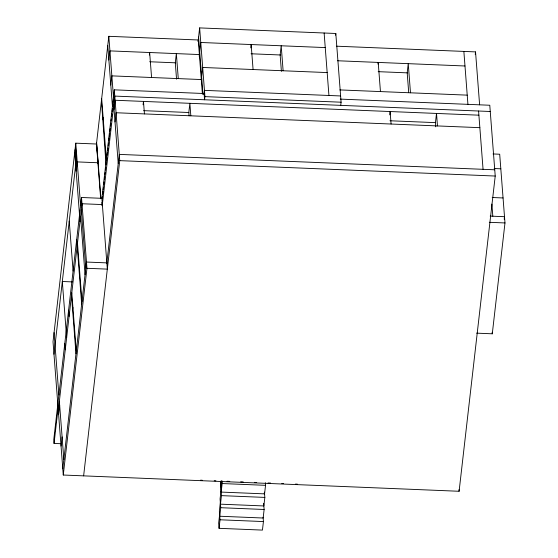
<?xml version="1.0" encoding="UTF-8"?>
<svg xmlns="http://www.w3.org/2000/svg" width="558" height="558" viewBox="0 0 558 558"><rect width="100%" height="100%" fill="white"/><g stroke="black" fill="none" stroke-linecap="round" stroke-linejoin="round"><path stroke-width="0.84" d="M100.684 198.767L96.471 144.013L75.776 143.169L53.017 341.761L63.27 475.025L459.101 491.27L495.225 176.042L489.778 105.246L340.282 99.108M53.98 354.253L75.686 164.854M76.167 171.104L77.22 161.904L97.908 162.755M81.517 197.49L86.964 268.293L107.324 269.123L101.877 198.327L81.517 197.49L53.763 439.69L54.049 443.443L61.003 443.722M54.049 443.443L58.116 407.975M58.304 410.472L81.998 203.74L102.358 204.577M58.625 414.643L59.678 405.443M72.61 309.997L72.91 307.367M61.045 446.086L62.098 436.886M202.408 93.967L198.257 39.981L108.81 36.312L96.555 143.225L97.999 161.966M108.88 60.083L109.933 50.89L199.38 54.558L199.185 56.232M62.789 468.783L86.483 262.044L106.843 262.881M97.831 163.438L98.062 161.443M102.874 119.412L103.118 117.313M63.27 475.025L86.964 268.293M110.798 85.074L111.851 75.874L201.299 79.55M101.863 198.446L114.306 89.838L204.695 93.549M102.212 198.306L102.407 196.59M102.7 194.024L103 191.45M103.195 189.734L103.488 187.16M103.781 184.586L104.081 182.013M104.374 179.439L104.667 176.865M104.967 174.291L105.162 172.575M105.455 170.002L105.748 167.428M106.048 164.854L101.437 100.67M106.578 160.181L106.878 157.614M107.171 155.047L107.464 152.48M107.659 150.772L107.952 148.205M108.245 145.631L108.545 143.064M108.838 140.497L109.131 137.931M109.326 136.222L109.619 133.655M109.912 131.088L110.212 128.514M110.505 125.948L110.798 123.381M111.091 120.814L111.286 119.105M111.579 116.538L111.879 113.965M112.172 111.398L112.465 108.831M112.758 106.306L113.044 103.795M113.232 102.128L113.518 99.617M102.212 205.797L114.788 96.088L490.259 111.495M114.055 109.445L115.108 100.252L478.897 115.178M115.018 121.937L116.071 112.744L479.859 127.67M106.766 263.509L119.273 154.392L494.744 169.799M83.63 475.862L119.754 160.634L114.306 89.838M143.092 104.758L143.476 101.416L144.438 113.909M149.363 55.026L149.649 52.522L151.574 77.506M198.062 41.655L199.638 27.9L335.811 33.487L341.098 102.205L340.736 105.357M199.708 51.671L200.761 42.478L325.251 47.583M201.633 76.655L202.687 67.462L327.176 72.575M203.97 94.546L204.444 90.368L340.617 95.955M199.638 27.9L204.925 96.618L204.57 99.77L204.089 93.521M250.772 47.89L251.156 44.542L253.081 69.534M220.759 481.108L220.487 483.472L221.449 495.63L220.466 504.167L263.857 505.946L264.834 497.408L264.429 492.135L264.241 493.907M220.773 486.883L221.456 480.905M220.968 489.722L221.958 481.052M221.045 490.419L220.068 498.957L220.738 507.703L219.761 516.241L263.153 518.019L264.129 509.482L263.655 503.344M221.951 480.947L222.154 483.549L221.177 492.086L264.562 493.865L265.538 485.327L265.343 482.726M220.34 502.5L219.364 511.037L220.033 519.784L219.057 528.321L262.441 530.1L263.425 521.563L263.09 517.224M219.636 514.574L218.659 523.111L219.057 528.321M335.616 35.168L335.811 33.487M378.017 64.1L378.205 62.426L380.451 91.582M389.735 114.878L390.119 111.537L391.081 124.029M475.249 54.475L475.542 51.894L336.544 46.188M504.202 219.294L504.502 216.699L490.21 216.113M476.616 333.154L492.282 333.803L504.983 222.949L499.696 154.231L493.021 153.952M251.072 53.777L280.667 54.991M337.625 60.759L464.981 65.99M149.69 61.757L175.742 62.831M378.185 71.661L407.633 72.875M339.864 89.915L467.227 95.139M204.925 96.618L341.098 102.205M143.643 110.658L188.904 112.514M389.944 120.765L435.198 122.621M494.144 168.53L500.819 168.802M119.754 160.634L495.225 176.042M492.212 197.511L503.058 197.957M489.317 222.3L504.983 222.949M72.331 281.902L62.315 281.49L66.646 337.709M200.538 480.173L202.247 480.243M214.202 480.731L215.904 480.801M227.008 481.261L229.77 481.373M240.665 481.819L243.225 481.924M254.329 482.377L256.673 482.475M268.021 482.942L270.595 483.047M281.748 483.507L283.464 483.577M295.482 484.072L297.386 484.149M222.154 483.549L265.538 485.327M221.449 495.63L264.834 497.408M220.738 507.703L264.129 509.482M220.033 519.784L263.425 521.563M491.884 204.075L492.819 216.218M475.542 51.894L479.615 104.813M478.576 111.014L483.061 169.318M492.156 332.24L492.282 333.803M463.865 51.413L467.946 104.513M437.472 125.934L436.509 113.441L435.456 122.634L435.777 126.799M458.983 489.708L459.101 491.27M410.486 92.809L408.247 63.661L407.194 72.854L408.707 92.572M324.128 33.006L328.934 95.481M283.122 70.768L281.197 45.777L280.144 54.97L281.399 71.34M198.585 37.093L202.993 94.358M190.829 115.813L189.866 103.314L188.813 112.514L189.071 115.841M178.274 78.601L176.349 53.617L175.296 62.81L176.551 79.18M108.81 36.312L113.553 97.936M113.734 105.281L118.219 163.585M107.757 45.505L112.43 106.278M101.675 98.571L106.418 160.181M101.842 202.512L102.086 205.63M96.618 142.702L100.9 198.313M81.308 199.332L81.782 205.581M81.301 209.78L85.793 268.084M75.776 143.169L80.582 205.637M75.442 146.056L76.885 164.798M80.554 216.351L85.039 274.655M75.023 149.732L76.467 168.474M74.723 152.362L79.529 214.83M79.466 215.353L79.947 221.603M77.478 243.142L81.963 301.446M76.697 239.521L81.663 304.075M69.241 221.073L73.084 271.049M71.794 292.79L76.279 351.094M71.487 295.419L75.979 353.723M68.599 310.185L69.08 316.435M64.777 343.547L65.258 349.796M54.07 332.568L58.876 395.036M59.357 401.279L63.842 459.583"/></g></svg>
